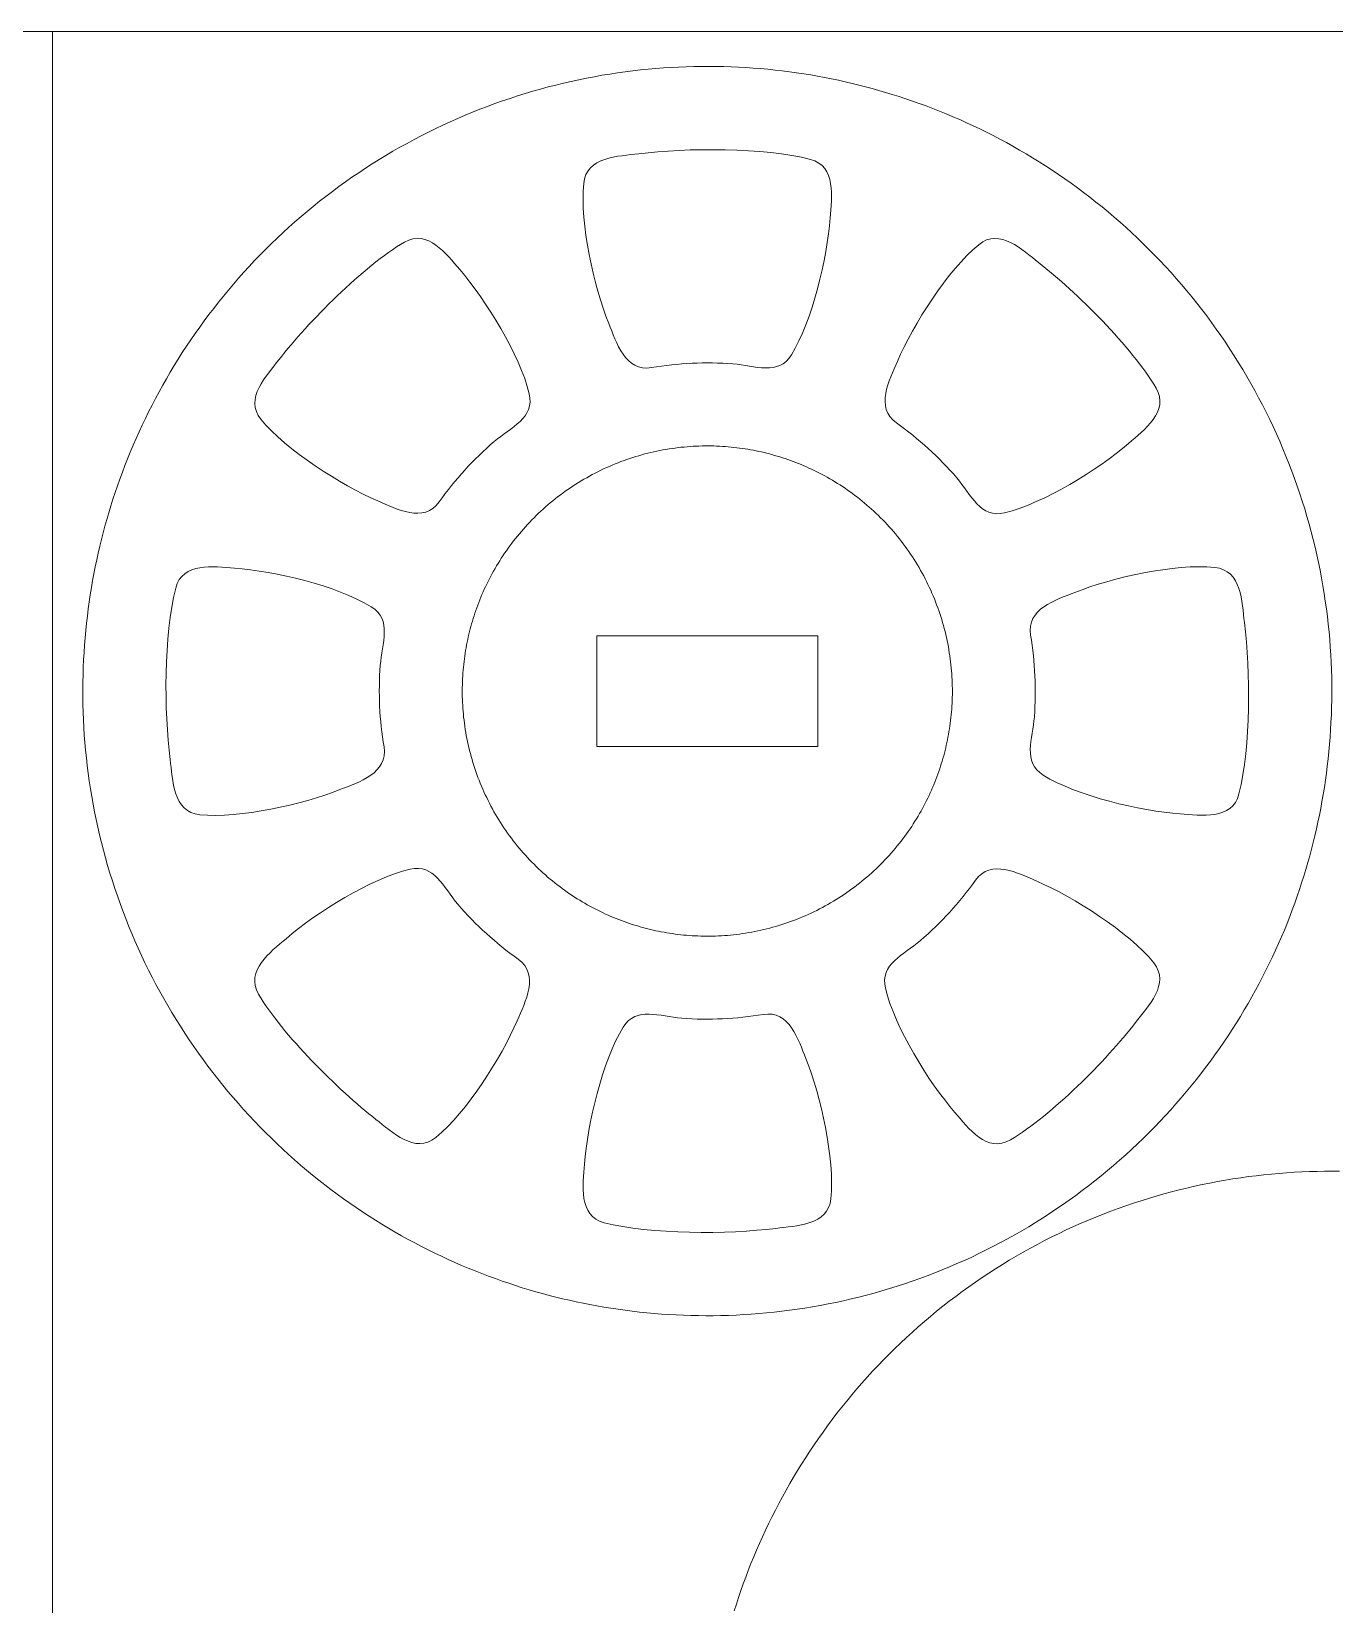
# Model space of a CAD drawing. Header units: inches. Extents: x -505 to 101, y 135 to 440.
# Drawn here: x -101.9 to -54.8, y 382.7 to 439.6 of the extents above; entities that cross this region are included whole.
import ezdxf

# ---------------------------------------------------------------- set-up
doc = ezdxf.new("R2010")
doc.units = ezdxf.units.IN
doc.header["$MEASUREMENT"] = 0
doc.layers.add('Capa 1', color=7, linetype='Continuous')
doc.layers.add('Capa 3', color=150, linetype='Continuous')

msp = doc.modelspace()

# ---------------------------------------------------------------- linework, layer by layer
at = {"layer": 'Capa 1', "color": 28, "lineweight": 9, "true_color": 0x11100b}
for points in [[(-101.12, 439.552), (-101.12, 135.159)], [(-71.984, 437.618), (-72.228, 437.678), (-72.475, 437.734), (-72.718, 437.789), (-72.969, 437.841), (-73.219, 437.89), (-73.47, 437.936), (-73.72, 437.98), (-73.974, 438.021), (-74.232, 438.06), (-74.489, 438.096), (-74.747, 438.129), (-75.008, 438.158), (-75.269, 438.185), (-75.533, 438.21), (-75.798, 438.231), (-76.062, 438.248), (-76.327, 438.263), (-76.595, 438.275), (-76.863, 438.284), (-77.135, 438.289), (-77.407, 438.292), (-77.678, 438.291), (-77.95, 438.286), (-78.221, 438.279), (-78.497, 438.268), (-78.772, 438.253), (-79.047, 438.236), (-79.322, 438.215), (-79.597, 438.19), (-79.876, 438.162), (-80.155, 438.13), (-80.43, 438.095), (-80.708, 438.056), (-80.987, 438.014), (-81.266, 437.968), (-81.541, 437.919), (-81.82, 437.866), (-82.099, 437.809), (-82.377, 437.749), (-82.656, 437.685), (-82.931, 437.618), (-83.21, 437.547), (-83.485, 437.472), (-83.764, 437.393), (-84.039, 437.311), (-84.314, 437.226), (-84.586, 437.136), (-84.861, 437.043), (-85.132, 436.947), (-85.404, 436.846), (-85.676, 436.743), (-85.944, 436.635), (-86.215, 436.524), (-86.48, 436.41), (-86.748, 436.292), (-87.013, 436.17), (-87.274, 436.045), (-87.538, 435.916), (-87.796, 435.785), (-88.057, 435.649), (-88.311, 435.51), (-88.568, 435.368), (-88.823, 435.223), (-89.073, 435.074), (-89.323, 434.922), (-89.57, 434.767), (-89.814, 434.609), (-90.057, 434.447), (-90.301, 434.282), (-90.537, 434.115), (-90.773, 433.945), (-91.01, 433.771), (-91.243, 433.595), (-91.472, 433.415), (-91.698, 433.233), (-91.92, 433.049), (-92.142, 432.861), (-92.361, 432.671), (-92.58, 432.479), (-92.791, 432.283), (-93.003, 432.086), (-93.211, 431.886), (-93.416, 431.683), (-93.617, 431.479), (-93.818, 431.272), (-94.012, 431.063), (-94.206, 430.852), (-94.396, 430.639), (-94.583, 430.424), (-94.767, 430.207), (-94.947, 429.988), (-95.127, 429.768), (-95.299, 429.545), (-95.472, 429.322), (-95.638, 429.096), (-95.804, 428.869), (-95.966, 428.641), (-96.125, 428.411), (-96.28, 428.18), (-96.432, 427.947), (-96.58, 427.714), (-96.725, 427.479), (-96.866, 427.244), (-97.003, 427.007), (-97.141, 426.769), (-97.271, 426.531), (-97.402, 426.292), (-97.526, 426.052), (-97.649, 425.811), (-97.766, 425.57), (-97.882, 425.328), (-97.995, 425.086), (-98.104, 424.843), (-98.21, 424.6), (-98.312, 424.357), (-98.411, 424.114), (-98.506, 423.87), (-98.598, 423.626), (-98.69, 423.382), (-98.774, 423.138), (-98.859, 422.894), (-98.94, 422.651), (-99.014, 422.407), (-99.088, 422.164), (-99.159, 421.921), (-99.229, 421.678), (-99.293, 421.435), (-99.356, 421.193), (-99.413, 420.95), (-99.473, 420.706), (-99.526, 420.459), (-99.579, 420.211), (-99.628, 419.962), (-99.674, 419.71), (-99.716, 419.458), (-99.758, 419.203), (-99.797, 418.947), (-99.833, 418.69), (-99.864, 418.431), (-99.896, 418.171), (-99.921, 417.909), (-99.946, 417.647), (-99.967, 417.383), (-99.984, 417.117), (-100.002, 416.851), (-100.013, 416.583), (-100.02, 416.314), (-100.027, 416.044), (-100.03, 415.774), (-100.027, 415.502), (-100.023, 415.23), (-100.016, 414.957), (-100.006, 414.682), (-99.991, 414.408), (-99.974, 414.132), (-99.953, 413.856), (-99.928, 413.58), (-99.9, 413.303), (-99.868, 413.026), (-99.833, 412.748), (-99.794, 412.471), (-99.752, 412.193), (-99.706, 411.914), (-99.656, 411.636), (-99.603, 411.358), (-99.547, 411.08), (-99.487, 410.802), (-99.423, 410.524), (-99.356, 410.247), (-99.282, 409.97), (-99.208, 409.693), (-99.131, 409.417), (-99.049, 409.141), (-98.961, 408.866), (-98.873, 408.592), (-98.781, 408.318), (-98.683, 408.046), (-98.584, 407.774), (-98.478, 407.503), (-98.372, 407.234), (-98.263, 406.965), (-98.146, 406.698), (-98.03, 406.432), (-97.906, 406.167), (-97.783, 405.904), (-97.653, 405.642), (-97.522, 405.382), (-97.384, 405.124), (-97.247, 404.866), (-97.106, 404.611), (-96.961, 404.358), (-96.809, 404.107), (-96.658, 403.857), (-96.503, 403.609), (-96.347, 403.364), (-96.185, 403.121), (-96.019, 402.879), (-95.853, 402.641), (-95.681, 402.404), (-95.508, 402.17), (-95.331, 401.938), (-95.151, 401.709), (-94.971, 401.482), (-94.784, 401.258), (-94.597, 401.036), (-94.407, 400.817), (-94.216, 400.601), (-94.019, 400.388), (-93.821, 400.177), (-93.624, 399.969), (-93.419, 399.764), (-93.215, 399.562), (-93.01, 399.363), (-92.798, 399.166), (-92.59, 398.973), (-92.375, 398.783), (-92.16, 398.596), (-91.945, 398.412), (-91.726, 398.232), (-91.504, 398.054), (-91.281, 397.88), (-91.059, 397.708), (-90.833, 397.54), (-90.608, 397.375), (-90.378, 397.214), (-90.149, 397.055), (-89.916, 396.901), (-89.683, 396.748), (-89.45, 396.6), (-89.218, 396.455), (-88.981, 396.313), (-88.745, 396.175), (-88.505, 396.039), (-88.269, 395.907), (-88.029, 395.779), (-87.789, 395.653), (-87.549, 395.531), (-87.305, 395.412), (-87.066, 395.297), (-86.822, 395.185), (-86.579, 395.076), (-86.339, 394.97), (-86.096, 394.868), (-85.852, 394.769), (-85.609, 394.673), (-85.362, 394.58), (-85.118, 394.49), (-84.875, 394.404), (-84.631, 394.321), (-84.388, 394.24), (-84.145, 394.163), (-83.901, 394.089), (-83.658, 394.018), (-83.414, 393.951), (-83.171, 393.886), (-82.931, 393.824), (-82.688, 393.764), (-82.441, 393.707), (-82.197, 393.653), (-81.947, 393.601), (-81.7, 393.552), (-81.446, 393.506), (-81.195, 393.462), (-80.941, 393.421), (-80.684, 393.382), (-80.426, 393.347), (-80.169, 393.314), (-79.908, 393.284), (-79.647, 393.257), (-79.382, 393.233), (-79.118, 393.212), (-78.853, 393.193), (-78.588, 393.179), (-78.32, 393.167), (-78.052, 393.158), (-77.78, 393.153), (-77.512, 393.15), (-77.241, 393.151), (-76.966, 393.156), (-76.694, 393.163), (-76.419, 393.174), (-76.144, 393.189), (-75.868, 393.206), (-75.593, 393.227), (-75.318, 393.252), (-75.039, 393.28), (-74.764, 393.312), (-74.486, 393.347), (-74.207, 393.385), (-73.928, 393.428), (-73.653, 393.474), (-73.374, 393.523), (-73.096, 393.576), (-72.817, 393.633), (-72.538, 393.693), (-72.26, 393.757), (-71.984, 393.824), (-71.706, 393.895), (-71.43, 393.97), (-71.155, 394.049), (-70.877, 394.131), (-70.602, 394.216), (-70.33, 394.306), (-70.055, 394.399), (-69.783, 394.495), (-69.511, 394.595), (-69.24, 394.7), (-68.972, 394.807), (-68.704, 394.918), (-68.435, 395.032), (-68.167, 395.15), (-67.903, 395.272), (-67.642, 395.397), (-67.381, 395.526), (-67.12, 395.658), (-66.862, 395.793), (-66.605, 395.932), (-66.347, 396.074), (-66.096, 396.219), (-65.843, 396.368), (-65.596, 396.52), (-65.345, 396.675), (-65.102, 396.834), (-64.858, 396.995), (-64.615, 397.159), (-64.379, 397.327), (-64.142, 397.498), (-63.906, 397.671), (-63.676, 397.847), (-63.447, 398.027), (-63.218, 398.209), (-62.996, 398.394), (-62.773, 398.581), (-62.555, 398.771), (-62.336, 398.964), (-62.124, 399.159), (-61.913, 399.356), (-61.704, 399.556), (-61.5, 399.759), (-61.299, 399.963), (-61.098, 400.17), (-60.904, 400.379), (-60.71, 400.59), (-60.519, 400.803), (-60.332, 401.018), (-60.149, 401.235), (-59.969, 401.454), (-59.792, 401.674), (-59.616, 401.896), (-59.447, 402.121), (-59.277, 402.346), (-59.112, 402.573), (-58.949, 402.802), (-58.794, 403.031), (-58.639, 403.262), (-58.487, 403.495), (-58.335, 403.728), (-58.191, 403.963), (-58.05, 404.199), (-57.912, 404.435), (-57.774, 404.673), (-57.644, 404.911), (-57.517, 405.15), (-57.39, 405.39), (-57.27, 405.631), (-57.15, 405.872), (-57.034, 406.114), (-56.921, 406.356), (-56.811, 406.599), (-56.706, 406.842), (-56.603, 407.085), (-56.505, 407.328), (-56.409, 407.572), (-56.318, 407.816), (-56.226, 408.06), (-56.141, 408.304), (-56.056, 408.548), (-55.979, 408.791), (-55.901, 409.035), (-55.827, 409.278), (-55.757, 409.522), (-55.686, 409.765), (-55.623, 410.007), (-55.559, 410.249), (-55.503, 410.492), (-55.446, 410.737), (-55.39, 410.983), (-55.337, 411.231), (-55.287, 411.48), (-55.242, 411.732), (-55.199, 411.985), (-55.157, 412.239), (-55.118, 412.495), (-55.083, 412.752), (-55.051, 413.011), (-55.019, 413.271), (-54.995, 413.533), (-54.97, 413.796), (-54.949, 414.06), (-54.931, 414.325), (-54.917, 414.592), (-54.903, 414.859), (-54.896, 415.128), (-54.889, 415.398), (-54.889, 415.668), (-54.889, 415.94), (-54.892, 416.212), (-54.899, 416.486), (-54.91, 416.76), (-54.924, 417.034), (-54.942, 417.31), (-54.963, 417.586), (-54.988, 417.862), (-55.016, 418.139), (-55.047, 418.416), (-55.083, 418.694), (-55.122, 418.971), (-55.164, 419.249), (-55.21, 419.528), (-55.259, 419.806), (-55.312, 420.084), (-55.368, 420.362), (-55.429, 420.64), (-55.492, 420.918), (-55.563, 421.195), (-55.633, 421.472), (-55.707, 421.749), (-55.785, 422.026), (-55.866, 422.301), (-55.954, 422.576), (-56.042, 422.85), (-56.134, 423.124), (-56.233, 423.396), (-56.332, 423.668), (-56.437, 423.939), (-56.543, 424.208), (-56.656, 424.477), (-56.769, 424.744), (-56.889, 425.01), (-57.009, 425.275), (-57.132, 425.538), (-57.263, 425.8), (-57.393, 426.06), (-57.531, 426.319), (-57.669, 426.575), (-57.81, 426.831), (-57.958, 427.084), (-58.106, 427.336), (-58.258, 427.585), (-58.413, 427.833), (-58.572, 428.078), (-58.73, 428.321), (-58.896, 428.563), (-59.066, 428.802), (-59.235, 429.038), (-59.408, 429.272), (-59.584, 429.504), (-59.764, 429.733), (-59.944, 429.96), (-60.131, 430.185), (-60.318, 430.406), (-60.508, 430.625), (-60.699, 430.841), (-60.897, 431.055), (-61.094, 431.265), (-61.292, 431.473), (-61.496, 431.678), (-61.701, 431.881), (-61.905, 432.08), (-62.117, 432.276), (-62.325, 432.469), (-62.541, 432.659), (-62.756, 432.846), (-62.971, 433.03), (-63.19, 433.211), (-63.412, 433.388), (-63.634, 433.563), (-63.856, 433.734), (-64.082, 433.902), (-64.312, 434.067), (-64.537, 434.228), (-64.767, 434.387), (-64.999, 434.542), (-65.232, 434.693), (-65.465, 434.842), (-65.701, 434.987), (-65.934, 435.129), (-66.171, 435.268), (-66.41, 435.403), (-66.647, 435.535), (-66.887, 435.663), (-67.127, 435.789), (-67.366, 435.911), (-67.61, 436.029), (-67.85, 436.145), (-68.093, 436.257), (-68.337, 436.366), (-68.58, 436.472), (-68.824, 436.574), (-69.067, 436.673), (-69.31, 436.769), (-69.554, 436.862), (-69.797, 436.952), (-70.041, 437.038), (-70.284, 437.121), (-70.528, 437.202), (-70.771, 437.279), (-71.014, 437.353), (-71.258, 437.424), (-71.501, 437.492), (-71.745, 437.557), (-71.984, 437.618)], [(-75.311, 424.314), (-75.216, 424.289), (-75.121, 424.264), (-75.025, 424.237), (-74.93, 424.21), (-74.835, 424.181), (-74.74, 424.15), (-74.644, 424.119), (-74.549, 424.086), (-74.45, 424.052), (-74.355, 424.017), (-74.26, 423.981), (-74.165, 423.943), (-74.069, 423.904), (-73.974, 423.864), (-73.879, 423.822), (-73.783, 423.779), (-73.688, 423.736), (-73.593, 423.69), (-73.498, 423.644), (-73.402, 423.596), (-73.311, 423.547), (-73.216, 423.496), (-73.124, 423.444), (-73.029, 423.391), (-72.937, 423.337), (-72.845, 423.281), (-72.753, 423.224), (-72.662, 423.166), (-72.57, 423.106), (-72.478, 423.046), (-72.386, 422.984), (-72.298, 422.92), (-72.21, 422.855), (-72.122, 422.79), (-72.034, 422.722), (-71.946, 422.654), (-71.861, 422.584), (-71.773, 422.513), (-71.688, 422.441), (-71.603, 422.368), (-71.519, 422.293), (-71.438, 422.217), (-71.356, 422.14), (-71.275, 422.062), (-71.194, 421.983), (-71.113, 421.902), (-71.035, 421.821), (-70.958, 421.738), (-70.884, 421.654), (-70.806, 421.57), (-70.732, 421.484), (-70.658, 421.396), (-70.587, 421.309), (-70.513, 421.22), (-70.443, 421.129), (-70.376, 421.039), (-70.309, 420.947), (-70.242, 420.854), (-70.175, 420.76), (-70.111, 420.665), (-70.048, 420.57), (-69.984, 420.474), (-69.924, 420.377), (-69.864, 420.278), (-69.804, 420.18), (-69.748, 420.081), (-69.691, 419.98), (-69.638, 419.88), (-69.585, 419.778), (-69.533, 419.676), (-69.483, 419.573), (-69.434, 419.47), (-69.384, 419.366), (-69.339, 419.262), (-69.296, 419.157), (-69.25, 419.052), (-69.208, 418.946), (-69.169, 418.839), (-69.13, 418.733), (-69.092, 418.626), (-69.053, 418.518), (-69.021, 418.411), (-68.986, 418.303), (-68.954, 418.195), (-68.922, 418.086), (-68.894, 417.978), (-68.866, 417.869), (-68.838, 417.76), (-68.813, 417.651), (-68.792, 417.542), (-68.767, 417.433), (-68.746, 417.324), (-68.728, 417.215), (-68.711, 417.106), (-68.693, 416.997), (-68.679, 416.887), (-68.665, 416.779), (-68.651, 416.67), (-68.64, 416.561), (-68.633, 416.453), (-68.622, 416.344), (-68.615, 416.236), (-68.612, 416.129), (-68.605, 416.021), (-68.605, 415.914), (-68.601, 415.807), (-68.601, 415.7), (-68.601, 415.594), (-68.605, 415.488), (-68.608, 415.383), (-68.612, 415.278), (-68.619, 415.173), (-68.626, 415.069), (-68.633, 414.966), (-68.644, 414.862), (-68.654, 414.76), (-68.665, 414.658), (-68.679, 414.556), (-68.693, 414.455), (-68.707, 414.355), (-68.725, 414.255), (-68.739, 414.156), (-68.76, 414.057), (-68.778, 413.959), (-68.799, 413.862), (-68.82, 413.765), (-68.841, 413.669), (-68.866, 413.574), (-68.891, 413.479), (-68.915, 413.384), (-68.943, 413.289), (-68.968, 413.193), (-69, 413.097), (-69.028, 413.002), (-69.06, 412.906), (-69.092, 412.811), (-69.127, 412.715), (-69.162, 412.619), (-69.197, 412.523), (-69.236, 412.428), (-69.275, 412.332), (-69.314, 412.237), (-69.356, 412.141), (-69.399, 412.046), (-69.444, 411.951), (-69.49, 411.856), (-69.536, 411.762), (-69.582, 411.667), (-69.631, 411.573), (-69.684, 411.479), (-69.734, 411.386), (-69.786, 411.292), (-69.843, 411.199), (-69.899, 411.107), (-69.956, 411.015), (-70.012, 410.924), (-70.072, 410.832), (-70.132, 410.741), (-70.196, 410.652), (-70.259, 410.562), (-70.323, 410.473), (-70.39, 410.384), (-70.457, 410.296), (-70.524, 410.209), (-70.594, 410.123), (-70.665, 410.037), (-70.739, 409.951), (-70.81, 409.867), (-70.887, 409.784), (-70.961, 409.701), (-71.039, 409.619), (-71.117, 409.537), (-71.198, 409.457), (-71.275, 409.378), (-71.36, 409.299), (-71.441, 409.222), (-71.526, 409.145), (-71.61, 409.07), (-71.695, 408.995), (-71.783, 408.921), (-71.871, 408.849), (-71.96, 408.778), (-72.048, 408.707), (-72.139, 408.638), (-72.231, 408.57), (-72.327, 408.503), (-72.418, 408.437), (-72.514, 408.373), (-72.609, 408.309), (-72.704, 408.247), (-72.803, 408.186), (-72.902, 408.127), (-73, 408.068), (-73.099, 408.011), (-73.198, 407.956), (-73.3, 407.901), (-73.402, 407.848), (-73.501, 407.796), (-73.607, 407.746), (-73.709, 407.697), (-73.812, 407.649), (-73.918, 407.603), (-74.023, 407.558), (-74.126, 407.514), (-74.232, 407.472), (-74.341, 407.431), (-74.447, 407.392), (-74.553, 407.354), (-74.662, 407.318), (-74.768, 407.283), (-74.877, 407.249), (-74.983, 407.216), (-75.092, 407.186), (-75.202, 407.156), (-75.311, 407.129), (-75.42, 407.102), (-75.526, 407.077), (-75.636, 407.053), (-75.745, 407.031), (-75.854, 407.01), (-75.964, 406.991), (-76.073, 406.973), (-76.182, 406.956), (-76.292, 406.941), (-76.401, 406.928), (-76.511, 406.915), (-76.616, 406.904), (-76.726, 406.894), (-76.835, 406.886), (-76.941, 406.879), (-77.05, 406.874), (-77.16, 406.869), (-77.265, 406.866), (-77.371, 406.865), (-77.477, 406.864), (-77.587, 406.865), (-77.692, 406.867), (-77.795, 406.871), (-77.9, 406.875), (-78.006, 406.881), (-78.109, 406.888), (-78.214, 406.897), (-78.317, 406.906), (-78.419, 406.917), (-78.521, 406.928), (-78.624, 406.941), (-78.722, 406.955), (-78.825, 406.97), (-78.924, 406.986), (-79.022, 407.004), (-79.121, 407.022), (-79.22, 407.041), (-79.319, 407.062), (-79.414, 407.083), (-79.509, 407.105), (-79.604, 407.128), (-79.7, 407.153), (-79.795, 407.178), (-79.89, 407.205), (-79.985, 407.233), (-80.081, 407.262), (-80.176, 407.292), (-80.271, 407.323), (-80.37, 407.356), (-80.465, 407.39), (-80.56, 407.425), (-80.656, 407.462), (-80.751, 407.499), (-80.846, 407.538), (-80.941, 407.578), (-81.037, 407.62), (-81.132, 407.662), (-81.227, 407.706), (-81.322, 407.752), (-81.418, 407.799), (-81.513, 407.847), (-81.605, 407.896), (-81.7, 407.946), (-81.795, 407.998), (-81.887, 408.051), (-81.979, 408.105), (-82.07, 408.161), (-82.166, 408.218), (-82.257, 408.276), (-82.346, 408.336), (-82.437, 408.397), (-82.529, 408.459), (-82.617, 408.522), (-82.705, 408.587), (-82.793, 408.653), (-82.882, 408.72), (-82.97, 408.788), (-83.058, 408.858), (-83.143, 408.929), (-83.228, 409.001), (-83.312, 409.075), (-83.397, 409.149), (-83.478, 409.225), (-83.559, 409.302), (-83.64, 409.38), (-83.721, 409.46), (-83.803, 409.54), (-83.88, 409.621), (-83.958, 409.704), (-84.035, 409.788), (-84.109, 409.873), (-84.184, 409.959), (-84.258, 410.046), (-84.332, 410.134), (-84.402, 410.223), (-84.473, 410.313), (-84.54, 410.403), (-84.61, 410.495), (-84.677, 410.588), (-84.741, 410.682), (-84.808, 410.777), (-84.868, 410.872), (-84.931, 410.968), (-84.991, 411.066), (-85.051, 411.163), (-85.111, 411.262), (-85.168, 411.362), (-85.224, 411.462), (-85.277, 411.562), (-85.33, 411.664), (-85.383, 411.766), (-85.432, 411.869), (-85.482, 411.972), (-85.531, 412.076), (-85.577, 412.18), (-85.623, 412.285), (-85.665, 412.391), (-85.707, 412.497), (-85.746, 412.603), (-85.789, 412.709), (-85.824, 412.816), (-85.863, 412.923), (-85.898, 413.031), (-85.93, 413.139), (-85.962, 413.247), (-85.993, 413.356), (-86.022, 413.464), (-86.05, 413.573), (-86.078, 413.682), (-86.102, 413.791), (-86.127, 413.9), (-86.148, 414.009), (-86.17, 414.118), (-86.187, 414.227), (-86.205, 414.336), (-86.223, 414.446), (-86.237, 414.555), (-86.251, 414.664), (-86.265, 414.772), (-86.275, 414.881), (-86.286, 414.989), (-86.293, 415.098), (-86.3, 415.206), (-86.307, 415.313), (-86.311, 415.421), (-86.314, 415.528), (-86.314, 415.635), (-86.314, 415.742), (-86.314, 415.848), (-86.311, 415.954), (-86.307, 416.059), (-86.304, 416.164), (-86.297, 416.269), (-86.29, 416.373), (-86.282, 416.476), (-86.272, 416.579), (-86.261, 416.683), (-86.251, 416.784), (-86.237, 416.886), (-86.223, 416.987), (-86.208, 417.088), (-86.194, 417.187), (-86.177, 417.286), (-86.156, 417.385), (-86.138, 417.483), (-86.117, 417.58), (-86.096, 417.677), (-86.074, 417.773), (-86.05, 417.868), (-86.025, 417.963), (-86, 418.058), (-85.976, 418.154), (-85.947, 418.249), (-85.916, 418.344), (-85.887, 418.44), (-85.856, 418.536), (-85.824, 418.632), (-85.789, 418.727), (-85.753, 418.823), (-85.718, 418.919), (-85.679, 419.014), (-85.64, 419.11), (-85.602, 419.205), (-85.559, 419.301), (-85.517, 419.396), (-85.471, 419.491), (-85.429, 419.586), (-85.379, 419.68), (-85.334, 419.775), (-85.284, 419.869), (-85.231, 419.963), (-85.182, 420.057), (-85.129, 420.15), (-85.072, 420.242), (-85.02, 420.335), (-84.96, 420.427), (-84.903, 420.519), (-84.843, 420.61), (-84.783, 420.7), (-84.72, 420.791), (-84.656, 420.88), (-84.593, 420.97), (-84.526, 421.058), (-84.459, 421.146), (-84.392, 421.233), (-84.321, 421.32), (-84.25, 421.406), (-84.176, 421.491), (-84.106, 421.575), (-84.028, 421.659), (-83.954, 421.741), (-83.877, 421.823), (-83.799, 421.904), (-83.721, 421.985), (-83.64, 422.064), (-83.559, 422.143), (-83.474, 422.22), (-83.39, 422.297), (-83.305, 422.372), (-83.22, 422.447), (-83.132, 422.521), (-83.044, 422.593), (-82.956, 422.664), (-82.868, 422.735), (-82.776, 422.804), (-82.684, 422.872), (-82.592, 422.939), (-82.497, 423.005), (-82.402, 423.069), (-82.307, 423.133), (-82.211, 423.195), (-82.113, 423.256), (-82.014, 423.315), (-81.919, 423.374), (-81.816, 423.43), (-81.718, 423.486), (-81.615, 423.541), (-81.516, 423.594), (-81.414, 423.646), (-81.312, 423.696), (-81.206, 423.745), (-81.104, 423.793), (-80.998, 423.839), (-80.896, 423.884), (-80.79, 423.928), (-80.684, 423.97), (-80.578, 424.011), (-80.469, 424.05), (-80.363, 424.088), (-80.257, 424.124), (-80.148, 424.16), (-80.038, 424.193), (-79.932, 424.225), (-79.823, 424.256), (-79.714, 424.286), (-79.604, 424.314), (-79.499, 424.34), (-79.389, 424.365), (-79.28, 424.389), (-79.171, 424.411), (-79.061, 424.432), (-78.952, 424.451), (-78.842, 424.469), (-78.733, 424.486), (-78.624, 424.501), (-78.514, 424.515), (-78.409, 424.527), (-78.299, 424.538), (-78.19, 424.548), (-78.08, 424.556), (-77.975, 424.563), (-77.865, 424.569), (-77.759, 424.573), (-77.65, 424.576), (-77.544, 424.577), (-77.438, 424.578), (-77.332, 424.577), (-77.227, 424.575), (-77.121, 424.571), (-77.015, 424.567), (-76.909, 424.561), (-76.807, 424.554), (-76.701, 424.546), (-76.599, 424.536), (-76.497, 424.526), (-76.394, 424.514), (-76.292, 424.501), (-76.193, 424.487), (-76.091, 424.472), (-75.992, 424.456), (-75.893, 424.438), (-75.794, 424.42), (-75.696, 424.401), (-75.6, 424.381), (-75.502, 424.359), (-75.406, 424.337), (-75.311, 424.314)], [(-73.459, 413.721), (-81.456, 413.721), (-81.456, 417.721), (-73.459, 417.721), (-73.459, 413.721)], [(-54.607, 398.369), (-54.875, 398.371), (-55.146, 398.37), (-55.421, 398.366), (-55.693, 398.358), (-55.968, 398.347), (-56.243, 398.333), (-56.519, 398.315), (-56.794, 398.294), (-57.069, 398.27), (-57.348, 398.242), (-57.623, 398.21), (-57.902, 398.175), (-58.18, 398.136), (-58.459, 398.094), (-58.734, 398.048), (-59.013, 397.999), (-59.291, 397.945), (-59.57, 397.889), (-59.849, 397.829), (-60.124, 397.765), (-60.403, 397.697), (-60.681, 397.626), (-60.957, 397.552), (-61.232, 397.473), (-61.51, 397.391), (-61.782, 397.305), (-62.057, 397.216), (-62.332, 397.123), (-62.604, 397.026), (-62.876, 396.926), (-63.147, 396.822), (-63.415, 396.715), (-63.683, 396.604), (-63.952, 396.489), (-64.22, 396.371), (-64.484, 396.25), (-64.745, 396.124), (-65.006, 395.996), (-65.268, 395.864), (-65.525, 395.729), (-65.783, 395.59), (-66.04, 395.448), (-66.291, 395.303), (-66.545, 395.154), (-66.791, 395.001), (-67.042, 394.847), (-67.285, 394.688), (-67.529, 394.527), (-67.769, 394.362), (-68.008, 394.195), (-68.245, 394.024), (-68.481, 393.851), (-68.711, 393.674), (-68.94, 393.495), (-69.169, 393.313), (-69.391, 393.128), (-69.614, 392.941), (-69.832, 392.751), (-70.048, 392.558), (-70.263, 392.363), (-70.474, 392.165), (-70.683, 391.966), (-70.887, 391.763), (-71.088, 391.558), (-71.286, 391.352), (-71.484, 391.143), (-71.677, 390.932), (-71.868, 390.719), (-72.055, 390.504), (-72.238, 390.287), (-72.418, 390.068), (-72.595, 389.847), (-72.771, 389.625), (-72.94, 389.401), (-73.11, 389.176), (-73.276, 388.949), (-73.438, 388.72), (-73.593, 388.49), (-73.748, 388.259), (-73.9, 388.027), (-74.048, 387.793), (-74.196, 387.559), (-74.337, 387.323), (-74.475, 387.087), (-74.609, 386.849), (-74.743, 386.61), (-74.87, 386.371), (-74.997, 386.131), (-75.117, 385.891), (-75.237, 385.65), (-75.353, 385.408), (-75.466, 385.166), (-75.572, 384.923), (-75.678, 384.68), (-75.78, 384.437), (-75.883, 384.193), (-75.978, 383.949), (-76.07, 383.706), (-76.158, 383.462), (-76.246, 383.218), (-76.331, 382.974), (-76.408, 382.73), (-76.486, 382.487)]]:
    msp.add_lwpolyline(points, dxfattribs=at)
for points in [[(-79.477, 427.405), (-80.423, 427.24), (-80.751, 428.325), (-81.019, 429.002), (-81.566, 430.375), (-82.063, 432.588), (-81.926, 434.062), (-81.834, 435.036), (-80.659, 435.042), (-79.932, 435.134), (-78.236, 435.351), (-75.382, 435.363), (-73.731, 434.931), (-72.785, 434.684), (-72.965, 433.545), (-73.018, 432.814), (-73.124, 431.373), (-73.66, 429.092), (-74.418, 427.864), (-74.884, 427.107), (-75.741, 427.48), (-76.532, 427.542), (-77.516, 427.619), (-78.504, 427.567), (-79.477, 427.405)], [(-87.147, 422.555), (-87.704, 421.771), (-88.696, 422.303), (-89.369, 422.593), (-90.685, 423.16), (-92.692, 424.429), (-93.592, 425.539), (-94.202, 426.294), (-93.38, 427.121), (-92.936, 427.697), (-91.885, 429.056), (-89.881, 431.076), (-88.406, 431.94), (-87.563, 432.434), (-86.882, 431.501), (-86.406, 430.947), (-85.457, 429.849), (-84.229, 427.867), (-83.894, 426.456), (-83.69, 425.592), (-84.557, 425.25), (-85.161, 424.735), (-85.912, 424.093), (-86.575, 423.359), (-87.147, 422.555)], [(-70.623, 425.41), (-71.409, 425.967), (-70.877, 426.957), (-70.587, 427.631), (-70.009, 428.969), (-68.774, 430.924), (-67.649, 431.849), (-66.89, 432.471), (-66.061, 431.649), (-65.483, 431.199), (-64.124, 430.149), (-62.103, 428.142), (-61.239, 426.669), (-60.745, 425.826), (-61.68, 425.146), (-62.234, 424.668), (-63.341, 423.71), (-65.285, 422.507), (-66.714, 422.16), (-67.585, 421.947), (-67.928, 422.817), (-68.443, 423.424), (-69.085, 424.175), (-69.822, 424.837), (-70.623, 425.41)], [(-89.14, 413.702), (-88.985, 412.753), (-90.054, 412.432), (-90.738, 412.159), (-92.086, 411.622), (-94.358, 411.111), (-95.797, 411.254), (-96.774, 411.35), (-96.778, 412.515), (-96.873, 413.245), (-97.095, 415.011), (-97.106, 417.712), (-96.672, 419.439), (-96.432, 420.392), (-95.285, 420.214), (-94.552, 420.161), (-93.066, 420.052), (-90.886, 419.538), (-89.609, 418.766), (-88.84, 418.302), (-89.218, 417.439), (-89.277, 416.648), (-89.355, 415.663), (-89.306, 414.676), (-89.14, 413.702)], [(-65.776, 417.74), (-65.931, 418.69), (-64.862, 419.01), (-64.178, 419.283), (-62.83, 419.82), (-60.562, 420.331), (-59.119, 420.189), (-58.141, 420.092), (-58.138, 418.927), (-58.046, 418.197), (-57.82, 416.43), (-57.813, 413.73), (-58.244, 412.004), (-58.483, 411.05), (-59.63, 411.228), (-60.364, 411.282), (-61.807, 411.387), (-64.086, 411.923), (-65.317, 412.681), (-66.072, 413.148), (-65.701, 414.002), (-65.638, 414.794), (-65.56, 415.779), (-65.613, 416.767), (-65.776, 417.74)], [(-84.293, 406.032), (-83.51, 405.475), (-84.039, 404.485), (-84.332, 403.811), (-84.914, 402.455), (-86.127, 400.536), (-87.267, 399.593), (-88.022, 398.969), (-88.858, 399.796), (-89.433, 400.243), (-90.787, 401.291), (-92.833, 403.327), (-93.677, 404.773), (-94.171, 405.617), (-93.239, 406.294), (-92.685, 406.774), (-91.574, 407.732), (-89.63, 408.935), (-88.202, 409.282), (-87.33, 409.495), (-86.992, 408.624), (-86.473, 408.018), (-85.831, 407.267), (-85.094, 406.605), (-84.293, 406.032)], [(-67.769, 408.887), (-67.208, 409.668), (-66.227, 409.142), (-65.55, 408.849), (-64.23, 408.283), (-62.223, 407.012), (-61.323, 405.903), (-60.713, 405.148), (-61.535, 404.32), (-61.98, 403.745), (-63.059, 402.35), (-64.989, 400.408), (-66.502, 399.507), (-67.345, 399.004), (-68.03, 399.937), (-68.51, 400.495), (-69.462, 401.596), (-70.686, 403.571), (-71.021, 404.986), (-71.226, 405.85), (-70.358, 406.193), (-69.755, 406.707), (-69.003, 407.349), (-68.34, 408.084), (-67.769, 408.887)], [(-75.438, 404.037), (-74.489, 404.192), (-74.168, 403.128), (-73.896, 402.44), (-73.35, 401.069), (-72.852, 398.853), (-72.99, 397.38), (-73.082, 396.406), (-74.256, 396.4), (-74.983, 396.308), (-76.68, 396.091), (-79.537, 396.08), (-81.185, 396.511), (-82.13, 396.758), (-81.95, 397.897), (-81.897, 398.628), (-81.792, 400.07), (-81.255, 402.35), (-80.497, 403.579), (-80.031, 404.335), (-79.177, 403.963), (-78.384, 403.901), (-77.399, 403.824), (-76.412, 403.875), (-75.438, 404.037)]]:
    msp.add_open_spline(points, degree=3, knots=[0, 0, 0, 0, 1, 1, 1, 2, 2, 2, 3, 3, 3, 4, 4, 4, 5, 5, 5, 6, 6, 6, 7, 7, 7, 8, 8, 8, 8], dxfattribs=at)
at = {"layer": 'Capa 3', "lineweight": 0}
msp.add_lwpolyline([(-505.12, 439.552), (100.88, 439.552), (100.88, 135.159), (-505.149, 135.217), (-505.12, 439.552)], dxfattribs=at)

doc.saveas('drawing.dxf')
